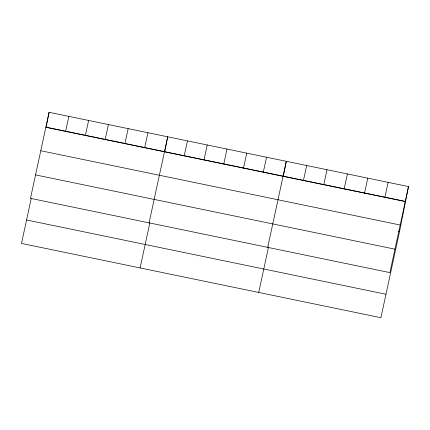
<?xml version="1.0" encoding="UTF-8"?>
<svg xmlns="http://www.w3.org/2000/svg" width="430" height="430" viewBox="0 0 430 430"><rect width="100%" height="100%" fill="white"/><g stroke="black" fill="none" stroke-linecap="round" stroke-linejoin="round"><path stroke-width="0.64" d="M31.245 198.375L21.5 243.434L380.91 317.706L399.518 231.652L408.5 186.566L49.09 112.294L46.123 127.178L405.538 201.444M164.728 151.682L167.695 136.804L149.086 222.858M283.338 176.192L286.299 161.315L267.697 247.363M49.09 112.294L30.482 198.348L389.897 272.615L408.5 186.566M65.613 131.381L68.854 116.38M85.382 135.466L88.623 120.465M105.146 139.551L108.392 124.549M124.915 143.636L128.156 128.635M144.684 147.721L147.925 132.719M140.105 267.944L149.85 222.885M184.217 155.891L187.458 140.889M203.987 159.976L207.228 144.975M223.756 164.061L226.997 149.059M243.52 168.146L246.766 153.144M263.289 172.231L266.53 157.229M258.715 292.454L268.594 246.755M303.424 180.525L306.665 165.523M323.79 184.733L327.031 169.732M344.156 188.942L347.402 173.94M364.522 193.145L367.768 178.149M384.888 197.354L388.134 182.358M45.843 127.296L405.259 201.562M40.775 150.742L400.185 225.014M398.202 231.383L399.518 231.652M35.55 174.902L394.966 249.169M26.569 219.988L385.984 294.254"/></g></svg>
